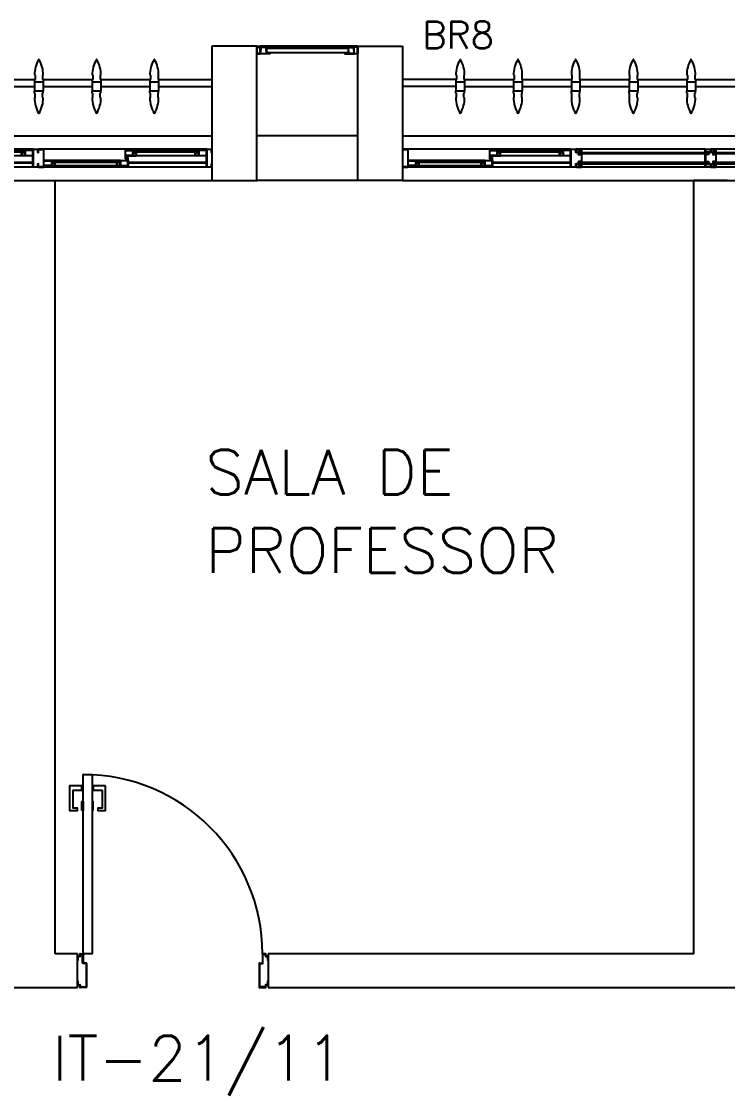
# Model space of a CAD drawing. Header units: millimetres. Extents: x 2686 to 2939, y 1294 to 1441.
# Drawn here: x 2711.421 to 2714.571, y 1433.893 to 1438.684 of the extents above; entities that cross this region are included whole.
import ezdxf

# ---------------------------------------------------------------- set-up
doc = ezdxf.new("R2010")
doc.units = ezdxf.units.MM
doc.linetypes.add('DASHED2', pattern=[0.375, 0.25, -0.125])
for name, color, linetype in [('AR-ALV', 2, 'Continuous'), ('AR-BRISES', 1, 'Continuous'), ('AR-ESQ', 1, 'Continuous'), ('AR-ESTC', 3, 'Continuous'), ('AR-PEITORIL', 1, 'Continuous'), ('AR-PORTA', 1, 'Continuous'), ('BR-PAINEL', 1, 'Continuous'), ('BR-SUPORTE', 1, 'Continuous'), ('BR-TEXTO', 2, 'Continuous'), ('DT-ESQ-BAGUETE-C', 1, 'Continuous'), ('DT-ESQ-BAGUETE-V', 1, 'Continuous'), ('DT-ESQ-CHAPA DOBRADA-V', 1, 'Continuous'), ('DT-ESQ-MARCO-V', 1, 'Continuous'), ('DT-ESQ-PERFIL CADEIRA-C', 2, 'Continuous'), ('DT-ESQ-PERFIL CADEIRA-V', 2, 'Continuous'), ('DT-ESQ-PERFIL U SIMPLES-C', 2, 'Continuous'), ('DT-ESQ-PERFIL U-C', 2, 'Continuous'), ('DT-ESQ-PERFIL U-V', 1, 'Continuous'), ('DT-ESQ-VENEZIANA-C', 1, 'Continuous'), ('DT-ESQ-VENEZIANA-V', 1, 'Continuous'), ('DT-ESQ-VIDRO-C', 2, 'Continuous'), ('DT-ESQ-VIDRO-V', 71, 'Continuous'), ('DT-TXTMOD', 1, 'Continuous'), ('ENDEREÇO', 2, 'Continuous'), ('maçaneta', 1, 'Continuous'), ('mov', 1, 'Continuous'), ('PM-PERFIL U-C', 2, 'Continuous'), ('pm1', 2, 'Continuous'), ('TEXTO', 2, 'Continuous')]:
    doc.layers.add(name, color=color, linetype=linetype)
doc.styles.add('S10', font='simplex.shx', dxfattribs={"height": 0.1})
doc.styles.add('S12', font='simplex.shx', dxfattribs={"width": 1.1, "height": 0.12})
doc.styles.add('UNB-100', font='simplex.shx', dxfattribs={"height": 0.2})
doc.styles.add('UNB1-100', font='simplex.shx', dxfattribs={"height": 0.2})

# ---------------------------------------------------------------- blocks, each defined once
blk = doc.blocks.new('EF40-P')
at = {"layer": 'DT-ESQ-BAGUETE-C', "ltscale": 0.1}
for points in [[(0.4225, -0.08), (0.409, -0.08), (0.409, -0.0785), (0.422, -0.0785, 0.414214), (0.4225, -0.078), (0.4225, -0.067, 0.414214), (0.422, -0.0665), (0.409, -0.0665), (0.409, -0.065), (0.4225, -0.065, -0.414214), (0.424, -0.0665), (0.424, -0.0785, -0.414214)], [(0.7015, -0.08), (0.715, -0.08), (0.715, -0.0785), (0.702, -0.0785, -0.414214), (0.7015, -0.078), (0.7015, -0.067, -0.414214), (0.702, -0.0665), (0.715, -0.0665), (0.715, -0.065), (0.7015, -0.065, 0.414214), (0.7, -0.0665), (0.7, -0.0785, 0.414214)], [(0.0735, -0.125), (0.06, -0.125), (0.06, -0.1235), (0.073, -0.1235, 0.414214), (0.0735, -0.123), (0.0735, -0.112, 0.414214), (0.073, -0.1115), (0.06, -0.1115), (0.06, -0.11), (0.0735, -0.11, -0.414214), (0.075, -0.1115), (0.075, -0.1235, -0.414214)], [(0.339, -0.125), (0.3525, -0.125), (0.3525, -0.1235), (0.3395, -0.1235, -0.414214), (0.339, -0.123), (0.339, -0.112, -0.414214), (0.3395, -0.1115), (0.3525, -0.1115), (0.3525, -0.11), (0.339, -0.11, 0.414214), (0.3375, -0.1115), (0.3375, -0.1235, 0.414214)], [(0.8485, -0.125), (0.835, -0.125), (0.835, -0.1235), (0.848, -0.1235, 0.414214), (0.8485, -0.123), (0.8485, -0.112, 0.414214), (0.848, -0.1115), (0.835, -0.1115), (0.835, -0.11), (0.8485, -0.11, -0.414214), (0.85, -0.1115), (0.85, -0.1235, -0.414214)]]:
    blk.add_lwpolyline(points, format="xyb", close=True, dxfattribs=at)
at = {"layer": 'DT-ESQ-BAGUETE-V', "ltscale": 0.1}
for p, q in [((0.4225, -0.065), (0.7015, -0.065)), ((0.0735, -0.11), (0.339, -0.11)), ((0.8485, -0.11), (1.3265, -0.11))]:
    blk.add_line(p, q, dxfattribs=at)
at = {"layer": 'DT-ESQ-CHAPA DOBRADA-V', "ltscale": 0.1}
for p, q in [((0.025, -0.077), (0.374, -0.077)), ((0.025, -0.08), (0.374, -0.08)), ((0.8, -0.077), (1.3615, -0.077)), ((0.8, -0.08), (1.3615, -0.08))]:
    blk.add_line(p, q, dxfattribs=at)
at = {"layer": 'DT-ESQ-PERFIL CADEIRA-C', "ltscale": 0.1}
for p, q in [((0.376, -0.0885), (0.4225, -0.0885)), ((0.75, -0.0885), (0.7015, -0.0885)), ((0.025, -0.1335), (0.0735, -0.1335)), ((0.3855, -0.1335), (0.339, -0.1335)), ((0.8, -0.1335), (0.8485, -0.1335))]:
    blk.add_line(p, q, dxfattribs=at)
for points in [[(0.4225, -0.087, -1), (0.4225, -0.09), (0.376, -0.09, -0.414214), (0.374, -0.088), (0.374, -0.067, -0.414214), (0.376, -0.065), (0.4075, -0.065, -0.414214), (0.409, -0.0665), (0.409, -0.087)], [(0.409, -0.0885, -0.198913), (0.4079, -0.0881, -0.198913), (0.4075, -0.087), (0.4075, -0.067, 0.414214), (0.407, -0.0665), (0.376, -0.0665, 0.414214), (0.3755, -0.067), (0.3755, -0.088, 0.414214), (0.376, -0.0885)], [(0.7015, -0.09), (0.75, -0.09), (0.75, -0.0885), (0.715, -0.0885, 0.198912), (0.7161, -0.0881, 0.198913), (0.7165, -0.087), (0.7165, -0.067, -0.414214), (0.717, -0.0665), (0.75, -0.0665), (0.75, -0.065), (0.7165, -0.065, 0.414214), (0.715, -0.0665), (0.715, -0.0785), (0.715, -0.08), (0.715, -0.087), (0.7015, -0.087, 1)], [(0.0735, -0.135), (0.025, -0.135), (0.025, -0.1335), (0.06, -0.1335, -0.198912), (0.0589, -0.1331, -0.198913), (0.0585, -0.132), (0.0585, -0.112, 0.414214), (0.058, -0.1115), (0.025, -0.1115), (0.025, -0.11), (0.0585, -0.11, -0.414214), (0.06, -0.1115), (0.06, -0.1235), (0.06, -0.125), (0.06, -0.132), (0.0735, -0.132, -1)], [(0.339, -0.132, 1), (0.339, -0.135), (0.3855, -0.135, 0.414214), (0.3875, -0.133), (0.3875, -0.112, 0.414214), (0.3855, -0.11), (0.354, -0.11, 0.414214), (0.3525, -0.1115), (0.3525, -0.132)], [(0.3525, -0.1335, 0.198913), (0.3536, -0.1331, 0.198913), (0.354, -0.132), (0.354, -0.112, -0.414214), (0.3545, -0.1115), (0.3855, -0.1115, -0.414214), (0.386, -0.112), (0.386, -0.133, -0.414214), (0.3855, -0.1335)], [(0.8485, -0.135), (0.8, -0.135), (0.8, -0.1335), (0.835, -0.1335, -0.198912), (0.8339, -0.1331, -0.198913), (0.8335, -0.132), (0.8335, -0.112, 0.414214), (0.833, -0.1115), (0.8, -0.1115), (0.8, -0.11), (0.8335, -0.11, -0.414214), (0.835, -0.1115), (0.835, -0.1235), (0.835, -0.125), (0.835, -0.132), (0.8485, -0.132, -1)]]:
    blk.add_lwpolyline(points, format="xyb", close=True, dxfattribs=at)
at = {"layer": 'DT-ESQ-PERFIL CADEIRA-V', "ltscale": 0.1}
for p, q in [((0.4075, -0.09), (0.7015, -0.09)), ((0.0735, -0.135), (0.339, -0.135)), ((0.8485, -0.135), (1.3265, -0.135))]:
    blk.add_line(p, q, dxfattribs=at)
at = {"layer": 'DT-ESQ-PERFIL U SIMPLES-C', "ltscale": 0.1}
for points in [[(0.376, -0.102), (0.384, -0.102), (0.384, -0.1005), (0.376, -0.1005, -0.414214), (0.3755, -0.1), (0.3755, -0.092, -0.414214), (0.376, -0.0915), (0.384, -0.0915), (0.384, -0.09), (0.376, -0.09, 0.414214), (0.374, -0.092), (0.374, -0.1, 0.414214)], [(0.3855, -0.098), (0.3775, -0.098), (0.3775, -0.0995), (0.3855, -0.0995, -0.414214), (0.386, -0.1), (0.386, -0.108, -0.414214), (0.3855, -0.1085), (0.3775, -0.1085), (0.3775, -0.11), (0.3855, -0.11, 0.414214), (0.3875, -0.108), (0.3875, -0.1, 0.414214)]]:
    blk.add_lwpolyline(points, format="xyb", close=True, dxfattribs=at)
at = {"layer": 'DT-ESQ-PERFIL U-C', "ltscale": 0.1}
for points in [[(0, -0.0615, -0.414214), (0.0015, -0.06), (0.0235, -0.06, -0.414214), (0.025, -0.0615), (0.025, -0.1385, -0.414214), (0.0235, -0.14), (0.0015, -0.14, -0.414214), (0, -0.1385), (0, -0.125), (0.0015, -0.125), (0.0015, -0.138, 0.414214), (0.002, -0.1385), (0.023, -0.1385, 0.414214), (0.0235, -0.138), (0.0235, -0.062, 0.414214), (0.023, -0.0615), (0.002, -0.0615, 0.414214), (0.0015, -0.062), (0.0015, -0.075), (0, -0.075)], [(0.775, -0.0615, 0.414214), (0.7735, -0.06), (0.7515, -0.06, 0.414214), (0.75, -0.0615), (0.75, -0.1385, 0.414214), (0.7515, -0.14), (0.7735, -0.14, 0.414214), (0.775, -0.1385), (0.775, -0.125), (0.7735, -0.125), (0.7735, -0.138, -0.414214), (0.773, -0.1385), (0.752, -0.1385, -0.414214), (0.7515, -0.138), (0.7515, -0.062, -0.414214), (0.752, -0.0615), (0.773, -0.0615, -0.414214), (0.7735, -0.062), (0.7735, -0.075), (0.775, -0.075)], [(0.775, -0.0615, -0.414214), (0.7765, -0.06), (0.7985, -0.06, -0.414214), (0.8, -0.0615), (0.8, -0.1385, -0.414214), (0.7985, -0.14), (0.7765, -0.14, -0.414214), (0.775, -0.1385), (0.775, -0.125), (0.7765, -0.125), (0.7765, -0.138, 0.414214), (0.777, -0.1385), (0.798, -0.1385, 0.414214), (0.7985, -0.138), (0.7985, -0.062, 0.414214), (0.798, -0.0615), (0.777, -0.0615, 0.414214), (0.7765, -0.062), (0.7765, -0.075), (0.775, -0.075)]]:
    blk.add_lwpolyline(points, format="xyb", close=True, dxfattribs=at)
at = {"layer": 'DT-ESQ-PERFIL U-V', "ltscale": 0.1}
for p, q in [((0.0235, -0.06), (0.7515, -0.06)), ((0.7985, -0.06), (1.9515, -0.06)), ((0.0235, -0.14), (0.7515, -0.14)), ((0.7985, -0.14), (1.9515, -0.14))]:
    blk.add_line(p, q, dxfattribs=at)
at = {"layer": 'DT-ESQ-VIDRO-C', "ltscale": 0.1}
for points in [[(0.7125, -0.085), (0.7125, -0.082), (0.4115, -0.082), (0.4115, -0.085)], [(0.063, -0.13), (0.063, -0.127), (0.3495, -0.127), (0.3495, -0.13)], [(0.838, -0.13), (0.838, -0.127), (1.337, -0.127), (1.337, -0.13)]]:
    blk.add_lwpolyline(points, close=True, dxfattribs=at)
at = {"layer": 'DT-TXTMOD', "ltscale": 0.1, "style": 'S10', "flags": 3}
for tag, p in [('M01', (0.025, -0.28)), ('M02', (0.3253, -0.28)), ('M03', (0.627, -0.28)), ('M04', (0.9288, -0.28)), ('M05', (1.2306, -0.28)), ('M06', (1.5323, -0.28)), ('M07', (1.8341, -0.28)), ('M08', (2.1359, -0.28)), ('M09', (2.4376, -0.28)), ('M10', (2.7394, -0.28)), ('M11', (3.0412, -0.28)), ('M12', (3.3429, -0.28)), ('M13', (3.6447, -0.28)), ('M14', (3.9464, -0.28)), ('M15', (4.2482, -0.28)), ('M16', (4.55, -0.28)), ('M17', (4.8517, -0.28))]:
    blk.add_attdef(tag, p, '', height=0.1, dxfattribs=at)
blk = doc.blocks.new('EF35-P')
at = {"layer": 'DT-ESQ-BAGUETE-C', "ltscale": 0.1}
for points in [[(4.7975, -0.08), (4.784, -0.08), (4.784, -0.0785), (4.797, -0.0785, 0.414214), (4.7975, -0.078), (4.7975, -0.067, 0.414214), (4.797, -0.0665), (4.784, -0.0665), (4.784, -0.065), (4.7975, -0.065, -0.414214), (4.799, -0.0665), (4.799, -0.0785, -0.414214)], [(5.0765, -0.08), (5.09, -0.08), (5.09, -0.0785), (5.077, -0.0785, -0.414214), (5.0765, -0.078), (5.0765, -0.067, -0.414214), (5.077, -0.0665), (5.09, -0.0665), (5.09, -0.065), (5.0765, -0.065, 0.414214), (5.075, -0.0665), (5.075, -0.0785, 0.414214)], [(4.4485, -0.125), (4.435, -0.125), (4.435, -0.1235), (4.448, -0.1235, 0.414214), (4.4485, -0.123), (4.4485, -0.112, 0.414214), (4.448, -0.1115), (4.435, -0.1115), (4.435, -0.11), (4.4485, -0.11, -0.414214), (4.45, -0.1115), (4.45, -0.1235, -0.414214)], [(4.714, -0.125), (4.7275, -0.125), (4.7275, -0.1235), (4.7145, -0.1235, -0.414214), (4.714, -0.123), (4.714, -0.112, -0.414214), (4.7145, -0.1115), (4.7275, -0.1115), (4.7275, -0.11), (4.714, -0.11, 0.414214), (4.7125, -0.1115), (4.7125, -0.1235, 0.414214)]]:
    blk.add_lwpolyline(points, format="xyb", close=True, dxfattribs=at)
at = {"layer": 'DT-ESQ-BAGUETE-V', "ltscale": 0.1}
for p, q in [((4.7975, -0.065), (5.0765, -0.065)), ((4.4485, -0.11), (4.714, -0.11))]:
    blk.add_line(p, q, dxfattribs=at)
at = {"layer": 'DT-ESQ-CHAPA DOBRADA-V', "ltscale": 0.1}
for p, q in [((4.4, -0.077), (4.749, -0.077)), ((4.4, -0.08), (4.749, -0.08))]:
    blk.add_line(p, q, dxfattribs=at)
at = {"layer": 'DT-ESQ-MARCO-V', "ltscale": 0.1}
for p, q in [((3.1985, -0.06), (3.7515, -0.06)), ((3.7985, -0.06), (4.3515, -0.06)), ((3.1985, -0.14), (3.7515, -0.14)), ((3.7985, -0.14), (4.3515, -0.14))]:
    blk.add_line(p, q, dxfattribs=at)
at = {"layer": 'DT-ESQ-PERFIL CADEIRA-C', "ltscale": 0.1}
for p, q in [((4.751, -0.0885), (4.7975, -0.0885)), ((5.125, -0.0885), (5.0765, -0.0885)), ((4.4, -0.1335), (4.4485, -0.1335)), ((4.7605, -0.1335), (4.714, -0.1335))]:
    blk.add_line(p, q, dxfattribs=at)
for points in [[(4.7975, -0.087, -1), (4.7975, -0.09), (4.751, -0.09, -0.414214), (4.749, -0.088), (4.749, -0.067, -0.414214), (4.751, -0.065), (4.7825, -0.065, -0.414214), (4.784, -0.0665), (4.784, -0.087)], [(4.784, -0.0885, -0.198913), (4.7829, -0.0881, -0.198913), (4.7825, -0.087), (4.7825, -0.067, 0.414214), (4.782, -0.0665), (4.751, -0.0665, 0.414214), (4.7505, -0.067), (4.7505, -0.088, 0.414214), (4.751, -0.0885)], [(5.0765, -0.09), (5.125, -0.09), (5.125, -0.0885), (5.09, -0.0885, 0.198912), (5.0911, -0.0881, 0.198913), (5.0915, -0.087), (5.0915, -0.067, -0.414214), (5.092, -0.0665), (5.125, -0.0665), (5.125, -0.065), (5.0915, -0.065, 0.414214), (5.09, -0.0665), (5.09, -0.0785), (5.09, -0.08), (5.09, -0.087), (5.0765, -0.087, 1)], [(4.4485, -0.135), (4.4, -0.135), (4.4, -0.1335), (4.435, -0.1335, -0.198912), (4.4339, -0.1331, -0.198913), (4.4335, -0.132), (4.4335, -0.112, 0.414214), (4.433, -0.1115), (4.4, -0.1115), (4.4, -0.11), (4.4335, -0.11, -0.414214), (4.435, -0.1115), (4.435, -0.1235), (4.435, -0.125), (4.435, -0.132), (4.4485, -0.132, -1)], [(4.714, -0.132, 1), (4.714, -0.135), (4.7605, -0.135, 0.414214), (4.7625, -0.133), (4.7625, -0.112, 0.414214), (4.7605, -0.11), (4.729, -0.11, 0.414214), (4.7275, -0.1115), (4.7275, -0.132)], [(4.7275, -0.1335, 0.198913), (4.7286, -0.1331, 0.198913), (4.729, -0.132), (4.729, -0.112, -0.414214), (4.7295, -0.1115), (4.7605, -0.1115, -0.414214), (4.761, -0.112), (4.761, -0.133, -0.414214), (4.7605, -0.1335)]]:
    blk.add_lwpolyline(points, format="xyb", close=True, dxfattribs=at)
at = {"layer": 'DT-ESQ-PERFIL CADEIRA-V', "ltscale": 0.1}
for p, q in [((4.7825, -0.09), (5.0765, -0.09)), ((4.4485, -0.135), (4.714, -0.135))]:
    blk.add_line(p, q, dxfattribs=at)
at = {"layer": 'DT-ESQ-PERFIL U SIMPLES-C', "ltscale": 0.1}
for points in [[(4.751, -0.102), (4.759, -0.102), (4.759, -0.1005), (4.751, -0.1005, -0.414214), (4.7505, -0.1), (4.7505, -0.092, -0.414214), (4.751, -0.0915), (4.759, -0.0915), (4.759, -0.09), (4.751, -0.09, 0.414214), (4.749, -0.092), (4.749, -0.1, 0.414214)], [(4.7605, -0.098), (4.7525, -0.098), (4.7525, -0.0995), (4.7605, -0.0995, -0.414214), (4.761, -0.1), (4.761, -0.108, -0.414214), (4.7605, -0.1085), (4.7525, -0.1085), (4.7525, -0.11), (4.7605, -0.11, 0.414214), (4.7625, -0.108), (4.7625, -0.1, 0.414214)]]:
    blk.add_lwpolyline(points, format="xyb", close=True, dxfattribs=at)
at = {"layer": 'DT-ESQ-PERFIL U-C', "ltscale": 0.1}
for points in [[(3.75, -0.1285), (3.75, -0.1385, 0.414214), (3.7515, -0.14), (3.7735, -0.14, 0.414214), (3.775, -0.1385), (3.775, -0.125), (3.7735, -0.125), (3.7735, -0.138, -0.414214), (3.773, -0.1385), (3.752, -0.1385, -0.414214), (3.7515, -0.138), (3.7515, -0.1285), (3.7645, -0.1285, 0.414214), (3.766, -0.127), (3.766, -0.117, 0.414214), (3.7645, -0.1155), (3.7515, -0.1155), (3.7515, -0.0845), (3.7645, -0.0845, 0.414214), (3.766, -0.083), (3.766, -0.073, 0.414214), (3.7645, -0.0715), (3.7515, -0.0715), (3.7515, -0.062, -0.414214), (3.752, -0.0615), (3.773, -0.0615, -0.414214), (3.7735, -0.062), (3.7735, -0.075), (3.775, -0.075), (3.775, -0.0615, 0.414214), (3.7735, -0.06), (3.7515, -0.06, 0.414214), (3.75, -0.0615), (3.75, -0.0715, 0.414214), (3.7515, -0.073), (3.7645, -0.073), (3.7645, -0.083), (3.7515, -0.083), (3.7515, -0.083, 0.414214), (3.75, -0.0845), (3.75, -0.1155, 0.414214), (3.7515, -0.117), (3.7515, -0.117), (3.7645, -0.117), (3.7645, -0.127), (3.7515, -0.127, 0.414214)], [(3.8, -0.1285), (3.8, -0.1385, -0.414214), (3.7985, -0.14), (3.7765, -0.14, -0.414214), (3.775, -0.1385), (3.775, -0.125), (3.7765, -0.125), (3.7765, -0.138, 0.414214), (3.777, -0.1385), (3.798, -0.1385, 0.414214), (3.7985, -0.138), (3.7985, -0.1285), (3.7855, -0.1285, -0.414214), (3.784, -0.127), (3.784, -0.117, -0.414214), (3.7855, -0.1155), (3.7985, -0.1155), (3.7985, -0.0845), (3.7855, -0.0845, -0.414214), (3.784, -0.083), (3.784, -0.073, -0.414214), (3.7855, -0.0715), (3.7985, -0.0715), (3.7985, -0.062, 0.414214), (3.798, -0.0615), (3.777, -0.0615, 0.414214), (3.7765, -0.062), (3.7765, -0.075), (3.775, -0.075), (3.775, -0.0615, -0.414214), (3.7765, -0.06), (3.7985, -0.06, -0.414214), (3.8, -0.0615), (3.8, -0.0715, -0.414214), (3.7985, -0.073), (3.7855, -0.073), (3.7855, -0.083), (3.7985, -0.083), (3.7985, -0.083, -0.414214), (3.8, -0.0845), (3.8, -0.1155, -0.414214), (3.7985, -0.117), (3.7985, -0.117), (3.7855, -0.117), (3.7855, -0.127), (3.7985, -0.127, -0.414214)], [(4.35, -0.1285), (4.35, -0.1385, 0.414214), (4.3515, -0.14), (4.3735, -0.14, 0.414214), (4.375, -0.1385), (4.375, -0.125), (4.3735, -0.125), (4.3735, -0.138, -0.414214), (4.373, -0.1385), (4.352, -0.1385, -0.414214), (4.3515, -0.138), (4.3515, -0.1285), (4.3645, -0.1285, 0.414214), (4.366, -0.127), (4.366, -0.117, 0.414214), (4.3645, -0.1155), (4.3515, -0.1155), (4.3515, -0.0845), (4.3645, -0.0845, 0.414214), (4.366, -0.083), (4.366, -0.073, 0.414214), (4.3645, -0.0715), (4.3515, -0.0715), (4.3515, -0.062, -0.414214), (4.352, -0.0615), (4.373, -0.0615, -0.414214), (4.3735, -0.062), (4.3735, -0.075), (4.375, -0.075), (4.375, -0.0615, 0.414214), (4.3735, -0.06), (4.3515, -0.06, 0.414214), (4.35, -0.0615), (4.35, -0.0715, 0.414214), (4.3515, -0.073), (4.3645, -0.073), (4.3645, -0.083), (4.3515, -0.083), (4.3515, -0.083, 0.414214), (4.35, -0.0845), (4.35, -0.1155, 0.414214), (4.3515, -0.117), (4.3515, -0.117), (4.3645, -0.117), (4.3645, -0.127), (4.3515, -0.127, 0.414214)], [(4.375, -0.0615, -0.414214), (4.3765, -0.06), (4.3985, -0.06, -0.414214), (4.4, -0.0615), (4.4, -0.1385, -0.414214), (4.3985, -0.14), (4.3765, -0.14, -0.414214), (4.375, -0.1385), (4.375, -0.125), (4.3765, -0.125), (4.3765, -0.138, 0.414214), (4.377, -0.1385), (4.398, -0.1385, 0.414214), (4.3985, -0.138), (4.3985, -0.062, 0.414214), (4.398, -0.0615), (4.377, -0.0615, 0.414214), (4.3765, -0.062), (4.3765, -0.075), (4.375, -0.075)], [(5.15, -0.0615, 0.414214), (5.1485, -0.06), (5.1265, -0.06, 0.414214), (5.125, -0.0615), (5.125, -0.1385, 0.414214), (5.1265, -0.14), (5.1485, -0.14, 0.414214), (5.15, -0.1385), (5.15, -0.125), (5.1485, -0.125), (5.1485, -0.138, -0.414214), (5.148, -0.1385), (5.127, -0.1385, -0.414214), (5.1265, -0.138), (5.1265, -0.062, -0.414214), (5.127, -0.0615), (5.148, -0.0615, -0.414214), (5.1485, -0.062), (5.1485, -0.075), (5.15, -0.075)]]:
    blk.add_lwpolyline(points, format="xyb", close=True, dxfattribs=at)
at = {"layer": 'DT-ESQ-PERFIL U-V', "ltscale": 0.1}
for p, q in [((4.3985, -0.06), (5.1265, -0.06)), ((4.3985, -0.14), (5.1265, -0.14))]:
    blk.add_line(p, q, dxfattribs=at)
at = {"layer": 'DT-ESQ-VIDRO-C', "ltscale": 0.1}
for points in [[(3.7625, -0.081), (3.7625, -0.075), (3.1875, -0.075), (3.1875, -0.081)], [(4.3625, -0.081), (4.3625, -0.075), (3.7875, -0.075), (3.7875, -0.081)], [(5.0875, -0.085), (5.0875, -0.082), (4.7865, -0.082), (4.7865, -0.085)], [(4.438, -0.13), (4.438, -0.127), (4.7245, -0.127), (4.7245, -0.13)]]:
    blk.add_lwpolyline(points, close=True, dxfattribs=at)
at = {"layer": 'DT-ESQ-VIDRO-V', "ltscale": 0.1}
for points in [[(3.7625, -0.119), (3.7625, -0.125), (3.1875, -0.125), (3.1875, -0.119)], [(4.3625, -0.119), (4.3625, -0.125), (3.7875, -0.125), (3.7875, -0.119)]]:
    blk.add_lwpolyline(points, close=True, dxfattribs=at)
at = {"layer": 'DT-TXTMOD', "ltscale": 0.1, "style": 'S10', "flags": 3}
for tag, p in [('M01', (0.025, -0.28)), ('M02', (0.3253, -0.28)), ('M03', (0.627, -0.28)), ('M04', (0.9288, -0.28)), ('M05', (1.2306, -0.28)), ('M06', (1.5323, -0.28)), ('M07', (1.8341, -0.28)), ('M08', (2.1359, -0.28)), ('M09', (2.4376, -0.28)), ('M10', (2.7394, -0.28)), ('M11', (3.0412, -0.28)), ('M12', (3.3429, -0.28)), ('M13', (3.6447, -0.28)), ('M14', (3.9464, -0.28)), ('M15', (4.2482, -0.28)), ('M16', (4.55, -0.28)), ('M17', (4.8517, -0.28))]:
    blk.add_attdef(tag, p, '', height=0.1, dxfattribs=at)
blk = doc.blocks.new('BR-MODULO8')
at = {"layer": 'BR-PAINEL'}
for p, q in [((-4.9117, 0.27), (-4.9092, 0.27)), ((-4.9117, 0.25), (-4.9117, 0.24)), ((-4.9117, 0.25), (-4.9092, 0.25)), ((-4.9117, 0.24), (-4.8733, 0.24)), ((-4.9117, 0.24), (-4.9117, 0.2)), ((-4.9092, 0.27), (-4.9092, 0.25)), ((-4.8758, 0.27), (-4.8758, 0.25)), ((-4.8733, 0.27), (-4.8758, 0.27)), ((-4.8733, 0.25), (-4.8758, 0.25)), ((-4.8733, 0.25), (-4.8733, 0.24)), ((-4.8733, 0.24), (-4.8733, 0.2)), ((-4.6542, 0.27), (-4.6517, 0.27)), ((-4.6542, 0.25), (-4.6542, 0.24)), ((-4.6542, 0.25), (-4.6517, 0.25)), ((-4.6542, 0.24), (-4.6158, 0.24)), ((-4.6542, 0.24), (-4.6542, 0.2)), ((-4.6517, 0.27), (-4.6517, 0.25)), ((-4.6183, 0.27), (-4.6183, 0.25)), ((-4.6158, 0.27), (-4.6183, 0.27)), ((-4.6158, 0.25), (-4.6183, 0.25)), ((-4.6158, 0.25), (-4.6158, 0.24)), ((-4.6158, 0.24), (-4.6158, 0.2)), ((-4.3967, 0.27), (-4.3942, 0.27)), ((-4.3967, 0.25), (-4.3967, 0.24)), ((-4.3967, 0.25), (-4.3942, 0.25)), ((-4.3967, 0.24), (-4.3583, 0.24)), ((-4.3967, 0.24), (-4.3967, 0.2)), ((-4.3942, 0.27), (-4.3942, 0.25)), ((-4.3608, 0.27), (-4.3608, 0.25)), ((-4.3583, 0.27), (-4.3608, 0.27)), ((-4.3583, 0.25), (-4.3608, 0.25)), ((-4.3583, 0.25), (-4.3583, 0.24)), ((-4.3583, 0.24), (-4.3583, 0.2)), ((-4.1392, 0.27), (-4.1367, 0.27)), ((-4.1392, 0.25), (-4.1392, 0.24)), ((-4.1392, 0.25), (-4.1367, 0.25)), ((-4.1392, 0.24), (-4.1008, 0.24)), ((-4.1392, 0.24), (-4.1392, 0.2)), ((-4.1367, 0.27), (-4.1367, 0.25)), ((-4.1033, 0.27), (-4.1033, 0.25)), ((-4.1008, 0.27), (-4.1033, 0.27)), ((-4.1008, 0.25), (-4.1033, 0.25)), ((-4.1008, 0.25), (-4.1008, 0.24)), ((-4.1008, 0.24), (-4.1008, 0.2)), ((-3.8817, 0.27), (-3.8792, 0.27)), ((-3.8817, 0.25), (-3.8817, 0.24)), ((-3.8817, 0.25), (-3.8792, 0.25)), ((-3.8817, 0.24), (-3.8433, 0.24)), ((-3.8817, 0.24), (-3.8817, 0.2)), ((-3.8792, 0.27), (-3.8792, 0.25)), ((-3.8458, 0.27), (-3.8458, 0.25)), ((-3.8433, 0.27), (-3.8458, 0.27)), ((-3.8433, 0.25), (-3.8458, 0.25)), ((-3.8433, 0.25), (-3.8433, 0.24)), ((-3.8433, 0.24), (-3.8433, 0.2)), ((-0.7917, 0.27), (-0.7892, 0.27)), ((-0.7917, 0.25), (-0.7917, 0.24)), ((-0.7917, 0.25), (-0.7892, 0.25)), ((-0.7917, 0.24), (-0.7533, 0.24)), ((-0.7917, 0.24), (-0.7917, 0.2)), ((-0.7892, 0.27), (-0.7892, 0.25)), ((-0.7558, 0.27), (-0.7558, 0.25)), ((-0.7533, 0.27), (-0.7558, 0.27)), ((-0.7533, 0.25), (-0.7558, 0.25)), ((-0.7533, 0.25), (-0.7533, 0.24)), ((-0.7533, 0.24), (-0.7533, 0.2)), ((-0.5342, 0.27), (-0.5317, 0.27)), ((-0.5342, 0.25), (-0.5317, 0.25)), ((-0.5342, 0.25), (-0.5342, 0.24)), ((-0.5342, 0.24), (-0.5342, 0.2)), ((-0.5342, 0.24), (-0.4958, 0.24)), ((-0.5317, 0.27), (-0.5317, 0.25)), ((-0.4958, 0.27), (-0.4983, 0.27)), ((-0.4983, 0.27), (-0.4983, 0.25)), ((-0.4958, 0.25), (-0.4983, 0.25)), ((-0.4958, 0.25), (-0.4958, 0.24)), ((-0.4958, 0.24), (-0.4958, 0.2)), ((-0.2767, 0.27), (-0.2742, 0.27)), ((-0.2767, 0.25), (-0.2767, 0.24)), ((-0.2767, 0.25), (-0.2742, 0.25)), ((-0.2767, 0.24), (-0.2383, 0.24)), ((-0.2767, 0.24), (-0.2767, 0.2)), ((-0.2742, 0.27), (-0.2742, 0.25)), ((-0.2408, 0.27), (-0.2408, 0.25)), ((-0.2383, 0.27), (-0.2408, 0.27)), ((-0.2383, 0.25), (-0.2408, 0.25)), ((-0.2383, 0.25), (-0.2383, 0.24)), ((-0.2383, 0.24), (-0.2383, 0.2)), ((-4.9117, 0.2), (-4.8733, 0.2)), ((-4.9117, 0.19), (-4.9117, 0.2)), ((-4.8733, 0.19), (-4.8733, 0.2)), ((-4.6542, 0.2), (-4.6158, 0.2)), ((-4.6542, 0.19), (-4.6542, 0.2)), ((-4.6158, 0.19), (-4.6158, 0.2)), ((-4.3967, 0.2), (-4.3583, 0.2)), ((-4.3967, 0.19), (-4.3967, 0.2)), ((-4.3583, 0.19), (-4.3583, 0.2)), ((-4.1392, 0.2), (-4.1008, 0.2)), ((-4.1392, 0.19), (-4.1392, 0.2)), ((-4.1008, 0.19), (-4.1008, 0.2)), ((-3.8817, 0.2), (-3.8433, 0.2)), ((-3.8817, 0.19), (-3.8817, 0.2)), ((-3.8433, 0.19), (-3.8433, 0.2)), ((-0.7917, 0.2), (-0.7533, 0.2)), ((-0.7917, 0.19), (-0.7917, 0.2)), ((-0.7533, 0.19), (-0.7533, 0.2)), ((-0.5342, 0.19), (-0.5342, 0.2)), ((-0.5342, 0.2), (-0.4958, 0.2)), ((-0.4958, 0.19), (-0.4958, 0.2)), ((-0.2767, 0.2), (-0.2383, 0.2)), ((-0.2767, 0.19), (-0.2767, 0.2)), ((-0.2383, 0.19), (-0.2383, 0.2)), ((-4.9117, 0.19), (-4.9092, 0.19)), ((-4.9117, 0.17), (-4.9092, 0.17)), ((-4.9092, 0.17), (-4.9092, 0.19)), ((-4.8733, 0.19), (-4.8758, 0.19)), ((-4.8758, 0.17), (-4.8758, 0.19)), ((-4.8733, 0.17), (-4.8758, 0.17)), ((-4.6542, 0.19), (-4.6517, 0.19)), ((-4.6542, 0.17), (-4.6517, 0.17)), ((-4.6517, 0.17), (-4.6517, 0.19)), ((-4.6158, 0.19), (-4.6183, 0.19)), ((-4.6183, 0.17), (-4.6183, 0.19)), ((-4.6158, 0.17), (-4.6183, 0.17)), ((-4.3967, 0.19), (-4.3942, 0.19)), ((-4.3967, 0.17), (-4.3942, 0.17)), ((-4.3942, 0.17), (-4.3942, 0.19)), ((-4.3583, 0.19), (-4.3608, 0.19)), ((-4.3608, 0.17), (-4.3608, 0.19)), ((-4.3583, 0.17), (-4.3608, 0.17)), ((-4.1392, 0.19), (-4.1367, 0.19)), ((-4.1392, 0.17), (-4.1367, 0.17)), ((-4.1367, 0.17), (-4.1367, 0.19)), ((-4.1008, 0.19), (-4.1033, 0.19)), ((-4.1033, 0.17), (-4.1033, 0.19)), ((-4.1008, 0.17), (-4.1033, 0.17)), ((-3.8817, 0.19), (-3.8792, 0.19)), ((-3.8817, 0.17), (-3.8792, 0.17)), ((-3.8792, 0.17), (-3.8792, 0.19)), ((-3.8433, 0.19), (-3.8458, 0.19)), ((-3.8458, 0.17), (-3.8458, 0.19)), ((-3.8433, 0.17), (-3.8458, 0.17)), ((-0.7917, 0.19), (-0.7892, 0.19)), ((-0.7917, 0.17), (-0.7892, 0.17)), ((-0.7892, 0.17), (-0.7892, 0.19)), ((-0.7533, 0.19), (-0.7558, 0.19)), ((-0.7558, 0.17), (-0.7558, 0.19)), ((-0.7533, 0.17), (-0.7558, 0.17)), ((-0.5342, 0.19), (-0.5317, 0.19)), ((-0.5342, 0.17), (-0.5317, 0.17)), ((-0.5317, 0.17), (-0.5317, 0.19)), ((-0.4983, 0.17), (-0.4983, 0.19)), ((-0.4958, 0.19), (-0.4983, 0.19)), ((-0.4958, 0.17), (-0.4983, 0.17)), ((-0.2767, 0.19), (-0.2742, 0.19)), ((-0.2767, 0.17), (-0.2742, 0.17)), ((-0.2742, 0.17), (-0.2742, 0.19)), ((-0.2383, 0.19), (-0.2408, 0.19)), ((-0.2408, 0.17), (-0.2408, 0.19)), ((-0.2383, 0.17), (-0.2408, 0.17))]:
    blk.add_line(p, q, dxfattribs=at)
for centre, radius, start, end in [((-4.7867, 0.2739), 0.1251, 148.4721, 181.772), ((-4.8925, 0.3387), 0.001, 37.1012, 142.8988), ((-4.9983, 0.2739), 0.1251, 358.228, 31.5279), ((-4.5292, 0.2739), 0.1251, 148.4721, 181.772), ((-4.635, 0.3387), 0.001, 37.1012, 142.8988), ((-4.7408, 0.2739), 0.1251, 358.228, 31.5279), ((-4.2717, 0.2739), 0.1251, 148.4721, 181.772), ((-4.3775, 0.3387), 0.001, 37.1012, 142.8988), ((-4.4833, 0.2739), 0.1251, 358.228, 31.5279), ((-4.0142, 0.2739), 0.1251, 148.4721, 181.772), ((-4.12, 0.3387), 0.001, 37.1012, 142.8988), ((-4.2258, 0.2739), 0.1251, 358.228, 31.5279), ((-3.7567, 0.2739), 0.1251, 148.4721, 181.772), ((-3.8625, 0.3387), 0.001, 37.1012, 142.8988), ((-3.9683, 0.2739), 0.1251, 358.228, 31.5279), ((-0.6667, 0.2739), 0.1251, 148.4721, 181.772), ((-0.7725, 0.3387), 0.001, 37.1012, 142.8988), ((-0.8783, 0.2739), 0.1251, 358.228, 31.5279), ((-0.4092, 0.2739), 0.1251, 148.4721, 181.772), ((-0.515, 0.3387), 0.001, 37.1012, 142.8988), ((-0.6208, 0.2739), 0.1251, 358.228, 31.5279), ((-0.1517, 0.2739), 0.1251, 148.4721, 181.772), ((-0.2575, 0.3387), 0.001, 37.1012, 142.8988), ((-0.3633, 0.2739), 0.1251, 358.228, 31.5279), ((-4.7867, 0.1661), 0.1251, 178.228, 211.5279), ((-4.9983, 0.1661), 0.1251, 328.4721, 1.772), ((-4.5292, 0.1661), 0.1251, 178.228, 211.5279), ((-4.7408, 0.1661), 0.1251, 328.4721, 1.772), ((-4.2717, 0.1661), 0.1251, 178.228, 211.5279), ((-4.4833, 0.1661), 0.1251, 328.4721, 1.772), ((-4.0142, 0.1661), 0.1251, 178.228, 211.5279), ((-4.2258, 0.1661), 0.1251, 328.4721, 1.772), ((-3.7567, 0.1661), 0.1251, 178.228, 211.5279), ((-3.9683, 0.1661), 0.1251, 328.4721, 1.772), ((-0.6667, 0.1661), 0.1251, 178.228, 211.5279), ((-0.8783, 0.1661), 0.1251, 328.4721, 1.772), ((-0.4092, 0.1661), 0.1251, 178.228, 211.5279), ((-0.6208, 0.1661), 0.1251, 328.4721, 1.772), ((-0.1517, 0.1661), 0.1251, 178.228, 211.5279), ((-0.3633, 0.1661), 0.1251, 328.4721, 1.772), ((-4.8925, 0.1013), 0.001, 217.1012, 322.8988), ((-4.635, 0.1013), 0.001, 217.1012, 322.8988), ((-4.3775, 0.1013), 0.001, 217.1012, 322.8988), ((-4.12, 0.1013), 0.001, 217.1012, 322.8988), ((-3.8625, 0.1013), 0.001, 217.1012, 322.8988), ((-0.7725, 0.1013), 0.001, 217.1012, 322.8988), ((-0.515, 0.1013), 0.001, 217.1012, 322.8988), ((-0.2575, 0.1013), 0.001, 217.1012, 322.8988)]:
    blk.add_arc(centre, radius, start, end, dxfattribs=at)
at = {"layer": 'BR-SUPORTE'}
for p, q in [((-4.9117, 0.25), (-5.15, 0.25)), ((-4.8733, 0.25), (-4.6517, 0.25)), ((-4.6158, 0.25), (-4.3942, 0.25)), ((-4.3583, 0.25), (-4.1367, 0.25)), ((-4.1008, 0.25), (-3.8792, 0.25)), ((-3.8433, 0.25), (-3.6217, 0.25)), ((-1.0108, 0.25), (-0.7892, 0.25)), ((-0.7533, 0.25), (-0.5317, 0.25)), ((-0.4958, 0.25), (-0.2742, 0.25)), ((-0.2383, 0.25), (0, 0.25)), ((-4.9117, 0.22), (-5.15, 0.22)), ((-4.8733, 0.22), (-4.6542, 0.22)), ((-4.6158, 0.22), (-4.3967, 0.22)), ((-4.3583, 0.22), (-4.1392, 0.22)), ((-4.1008, 0.22), (-3.8817, 0.22)), ((-3.8433, 0.22), (-3.6242, 0.22)), ((-1.0108, 0.22), (-0.7917, 0.22)), ((-0.7533, 0.22), (-0.5342, 0.22)), ((-0.4958, 0.22), (-0.2767, 0.22)), ((-0.2383, 0.22), (0, 0.22))]:
    blk.add_line(p, q, dxfattribs=at)
blk = doc.blocks.new('PM3')
at = {"layer": 'maçaneta'}
for points in [[(0.02, 0.825), (-0.035, 0.825), (-0.035, 0.715), (0, 0.715), (0, 0.725), (-0.02, 0.725), (-0.02, 0.8035, -0.414214), (-0.0185, 0.805), (0.02, 0.805)], [(0.125, 0.825), (0.07, 0.825), (0.07, 0.805), (0.1085, 0.805, -0.414214), (0.11, 0.8035), (0.11, 0.725), (0.09, 0.725), (0.09, 0.715), (0.125, 0.715)]]:
    blk.add_lwpolyline(points, format="xyb", close=True, dxfattribs=at)
for points in [[(0.02, 0.715), (0.02, 0.755), (0.025, 0.755), (0.025, 0.715)], [(0.07, 0.715), (0.07, 0.755), (0.065, 0.755), (0.065, 0.715)]]:
    blk.add_lwpolyline(points, close=True, dxfattribs=at)
at = {"layer": 'mov'}
blk.add_arc((0.025, 0.075), 0.8, 0, 90, dxfattribs=at)
at = {"layer": 'PM-PERFIL U-C'}
for p, q in [((0, 0.045), (0, 0.0635)), ((0.0015, 0.065), (0.01, 0.065)), ((0.002, 0.063), (0.002, 0.045)), ((0.0105, 0.063), (0.002, 0.063)), ((0.01, 0.065), (0.01, 0.0735)), ((0.0115, 0.075), (0.0235, 0.075)), ((0.012, 0.073), (0.012, 0.0645)), ((0.023, 0.073), (0.012, 0.073)), ((0.023, 0.0335), (0.023, 0.073)), ((0.025, 0.0735), (0.025, 0.034)), ((0.825, 0.0735), (0.825, 0.034)), ((0.8385, 0.075), (0.8265, 0.075)), ((0.827, 0.073), (0.838, 0.073)), ((0.827, 0.0335), (0.827, 0.073)), ((0.838, 0.073), (0.838, 0.0645)), ((0.8395, 0.063), (0.848, 0.063)), ((0.84, 0.065), (0.84, 0.0735)), ((0.8485, 0.065), (0.84, 0.065)), ((0.848, 0.063), (0.848, 0.045)), ((0.85, 0.045), (0.85, 0.0635)), ((0.002, 0.045), (0, 0.045)), ((0.038, 0.032), (0.0245, 0.032)), ((0.0385, 0.034), (0.025, 0.034)), ((0.038, 0.032), (0.038, -0.073)), ((0.04, 0.0325), (0.04, -0.0735)), ((0.81, 0.0325), (0.81, -0.0735)), ((0.8115, 0.034), (0.825, 0.034)), ((0.812, 0.032), (0.8255, 0.032)), ((0.812, 0.032), (0.812, -0.073)), ((0.848, 0.045), (0.85, 0.045)), ((0, -0.045), (0.002, -0.045)), ((0, -0.0635), (0, -0.045)), ((0.002, -0.045), (0.002, -0.063)), ((0.85, -0.045), (0.848, -0.045)), ((0.848, -0.045), (0.848, -0.063)), ((0.85, -0.0635), (0.85, -0.045)), ((0.01, -0.065), (0.0015, -0.065)), ((0.002, -0.063), (0.0105, -0.063)), ((0.01, -0.0735), (0.01, -0.065)), ((0.0385, -0.075), (0.0115, -0.075)), ((0.012, -0.0645), (0.012, -0.073)), ((0.012, -0.073), (0.038, -0.073)), ((0.8115, -0.075), (0.8385, -0.075)), ((0.838, -0.073), (0.812, -0.073)), ((0.838, -0.0645), (0.838, -0.073)), ((0.848, -0.063), (0.8395, -0.063)), ((0.84, -0.0735), (0.84, -0.065)), ((0.84, -0.065), (0.8485, -0.065))]:
    blk.add_line(p, q, dxfattribs=at)
for centre, start, end in [((0.0015, 0.0635), 90, 180), ((0.0115, 0.0735), 90, 180), ((0.0105, 0.0645), 270, 0), ((0.0235, 0.0735), 360, 90), ((0.8265, 0.0735), 90, 180), ((0.8395, 0.0645), 180, 270), ((0.8385, 0.0735), 0, 90), ((0.8485, 0.0635), 0, 90), ((0.0245, 0.0335), 180, 270), ((0.0385, 0.0325), 0, 90), ((0.8115, 0.0325), 90, 180), ((0.8255, 0.0335), 270, 0), ((0.0015, -0.0635), 180, 270), ((0.0115, -0.0735), 180, 270), ((0.0105, -0.0645), 0, 90), ((0.0385, -0.0735), 269.9386, 0), ((0.8115, -0.0735), 180, 270.0614), ((0.8395, -0.0645), 90, 180), ((0.8385, -0.0735), 270, 0), ((0.8485, -0.0635), 270, 0)]:
    blk.add_arc(centre, 0.0015, start, end, dxfattribs=at)
at = {"layer": 'pm1'}
blk.add_lwpolyline([(0.065, 0.875), (0.065, 0.075), (0.025, 0.075), (0.025, 0.875)], close=True, dxfattribs=at)
blk = doc.blocks.new('EF01C-P')
at = {"layer": 'DT-ESQ-BAGUETE-C', "ltscale": 0.1}
for points in [[(0.0015, 0.035), (0.015, 0.035), (0.015, 0.0335), (0.0015, 0.0335), (0.0015, 0.005), (0.015, 0.005), (0.015, 0.0035), (0.0015, 0.0035, -0.414214), (0, 0.005), (0, 0.0335, -0.414214)], [(0.4485, 0.035), (0.435, 0.035), (0.435, 0.0335), (0.4485, 0.0335), (0.4485, 0.005), (0.435, 0.005), (0.435, 0.0035), (0.4485, 0.0035, 0.414214), (0.45, 0.005), (0.45, 0.0335, 0.414214)]]:
    blk.add_lwpolyline(points, format="xyb", close=True, dxfattribs=at)
at = {"layer": 'DT-ESQ-PERFIL CADEIRA-C', "ltscale": 0.1}
for points in [[(0.01, 0.0015), (0.01, 0.003), (0.0015, 0.003, 1), (0.0015, 0), (0.015, 0, 0.414214), (0.0165, 0.0015), (0.0165, 0.0335), (0.043, 0.0335)], [(0.043, 0.0065), (0.018, 0.0065), (0.018, 0.0165), (0.0165, 0.0165), (0.0165, 0.0065, 0.414214), (0.018, 0.005), (0.043, 0.005), (0.0565, 0.005, 1), (0.0565, 0.008), (0.043, 0.008), (0.043, 0.02), (0.043, 0.032), (0.0565, 0.032, 1), (0.0565, 0.035), (0.043, 0.035), (0.0165, 0.035, 0.414214), (0.015, 0.0335), (0.015, 0.0015), (0.0015, 0.0015)], [(0.0415, 0.02), (0.0415, 0.032, -0.414214), (0.043, 0.0335), (0.0565, 0.0335)], [(0.0415, 0.02), (0.0415, 0.008, 0.414214), (0.043, 0.0065), (0.0565, 0.0065)], [(0.407, 0.0065), (0.432, 0.0065), (0.432, 0.0165), (0.4335, 0.0165), (0.4335, 0.0065, -0.414214), (0.432, 0.005), (0.407, 0.005), (0.3935, 0.005, -1), (0.3935, 0.008), (0.407, 0.008), (0.407, 0.02), (0.407, 0.032), (0.3935, 0.032, -1), (0.3935, 0.035), (0.407, 0.035), (0.4335, 0.035, -0.414214), (0.435, 0.0335), (0.435, 0.0015), (0.4485, 0.0015)], [(0.4085, 0.02), (0.4085, 0.032, 0.414214), (0.407, 0.0335), (0.3935, 0.0335)], [(0.4085, 0.02), (0.4085, 0.008, -0.414214), (0.407, 0.0065), (0.3935, 0.0065)], [(0.44, 0.0015), (0.44, 0.003), (0.4485, 0.003, -1), (0.4485, 0), (0.435, 0, -0.414214), (0.4335, 0.0015), (0.4335, 0.0335), (0.407, 0.0335)]]:
    blk.add_lwpolyline(points, format="xyb", dxfattribs=at)
at = {"layer": 'DT-ESQ-PERFIL CADEIRA-V', "ltscale": 0.1}
blk.add_line((0.015, 0), (0.435, 0), dxfattribs=at)
at = {"layer": 'DT-ESQ-VENEZIANA-C', "ltscale": 0.1}
for p, q in [((0.043, 0.0105), (0.407, 0.0105)), ((0.043, 0.009), (0.407, 0.009))]:
    blk.add_line(p, q, dxfattribs=at)
at = {"layer": 'DT-ESQ-VENEZIANA-V', "ltscale": 0.1}
blk.add_line((0.043, 0.031), (0.407, 0.031), dxfattribs=at)
at = {"layer": 'DT-TXTMOD', "ltscale": 0.1, "style": 'S10', "flags": 3}
blk.add_attdef('EF01C', (0.0208, -0.14), '', height=0.1, dxfattribs=at)

msp = doc.modelspace()

# ---------------------------------------------------------------- linework, layer by layer
at = {"layer": 'AR-ALV'}
for p, q in [((2712.9207, 1438.1749), (2712.4707, 1438.1749)), ((2711.4207, 1437.9749), (2711.5707, 1437.9749)), ((2711.5707, 1434.5249), (2711.5707, 1437.9749)), ((2712.9207, 1437.9749), (2712.4678, 1437.9749)), ((2714.5708, 1437.9746), (2714.4208, 1437.9746)), ((2714.4208, 1434.5246), (2714.4208, 1437.9746)), ((2711.6707, 1434.5249), (2711.5707, 1434.5249)), ((2711.6707, 1434.3749), (2711.6707, 1434.5249)), ((2714.4208, 1434.5246), (2712.5207, 1434.5249)), ((2712.5207, 1434.5249), (2712.5207, 1434.3749)), ((2708.4178, 1434.3749), (2711.6707, 1434.3749)), ((2712.5207, 1434.3749), (2716.4737, 1434.3749))]:
    msp.add_line(p, q, dxfattribs=at)
at = {"layer": 'AR-ESTC'}
for p, q in [((2712.4707, 1438.5749), (2712.2707, 1438.5749)), ((2712.2707, 1438.5749), (2712.2707, 1437.9749)), ((2712.4707, 1437.9749), (2712.4707, 1438.5749)), ((2712.9207, 1438.5749), (2713.1207, 1438.5749)), ((2712.9207, 1437.9749), (2712.9207, 1438.5749)), ((2713.1207, 1438.5749), (2713.1207, 1437.9749)), ((2712.2707, 1437.9749), (2712.4707, 1437.9749)), ((2713.1207, 1437.9749), (2712.9207, 1437.9749))]:
    msp.add_line(p, q, dxfattribs=at)
at = {"layer": 'AR-PEITORIL'}
for p, q in [((2707.1207, 1438.1749), (2712.2707, 1438.1749)), ((2713.1207, 1438.1749), (2718.2707, 1438.1749)), ((2707.1207, 1437.9749), (2712.2707, 1437.9749)), ((2713.1207, 1437.9749), (2718.2707, 1437.9749))]:
    msp.add_line(p, q, dxfattribs=at)

# ---------------------------------------------------------------- block references
at = {"layer": 'AR-BRISES'}
msp.add_blockref('BR-MODULO8', (2712.2707, 1438.1749), dxfattribs=at)
ref = msp.add_blockref('BR-MODULO8', (2718.2707, 1438.1749), dxfattribs=at)
ref.add_attrib('BR', 'BR8', (2713.2092, 1438.5645), dxfattribs={"layer": 'BR-TEXTO', "height": 0.12, "style": 'S12'})
at = {"layer": 'AR-ESQ', "rotation": 180}
msp.add_blockref('EF01C-P', (2712.9207, 1438.5749), dxfattribs=at)
at = {"layer": 'AR-ESQ', "linetype": 'DASHED2', "rotation": 180}
for name, p in [('EF40-P', (2712.2707, 1437.9749)), ('EF35-P', (2718.2707, 1437.9749))]:
    msp.add_blockref(name, p, dxfattribs=at)
at = {"layer": 'AR-PORTA'}
msp.add_blockref('PM3', (2711.6707, 1434.4499), dxfattribs=at)

# ---------------------------------------------------------------- texts
at = {"layer": 'ENDEREÇO', "style": 'UNB1-100'}
msp.add_text('IT-21/11', height=0.2, dxfattribs=at).set_placement((2711.558, 1433.9594))
at = {"layer": 'TEXTO', "style": 'UNB-100'}
for s, p in [('SALA DE', (2712.2411, 1436.5741)), ('PROFESSOR', (2712.2411, 1436.2246))]:
    msp.add_text(s, height=0.2, dxfattribs=at).set_placement(p)

doc.saveas('drawing.dxf')
